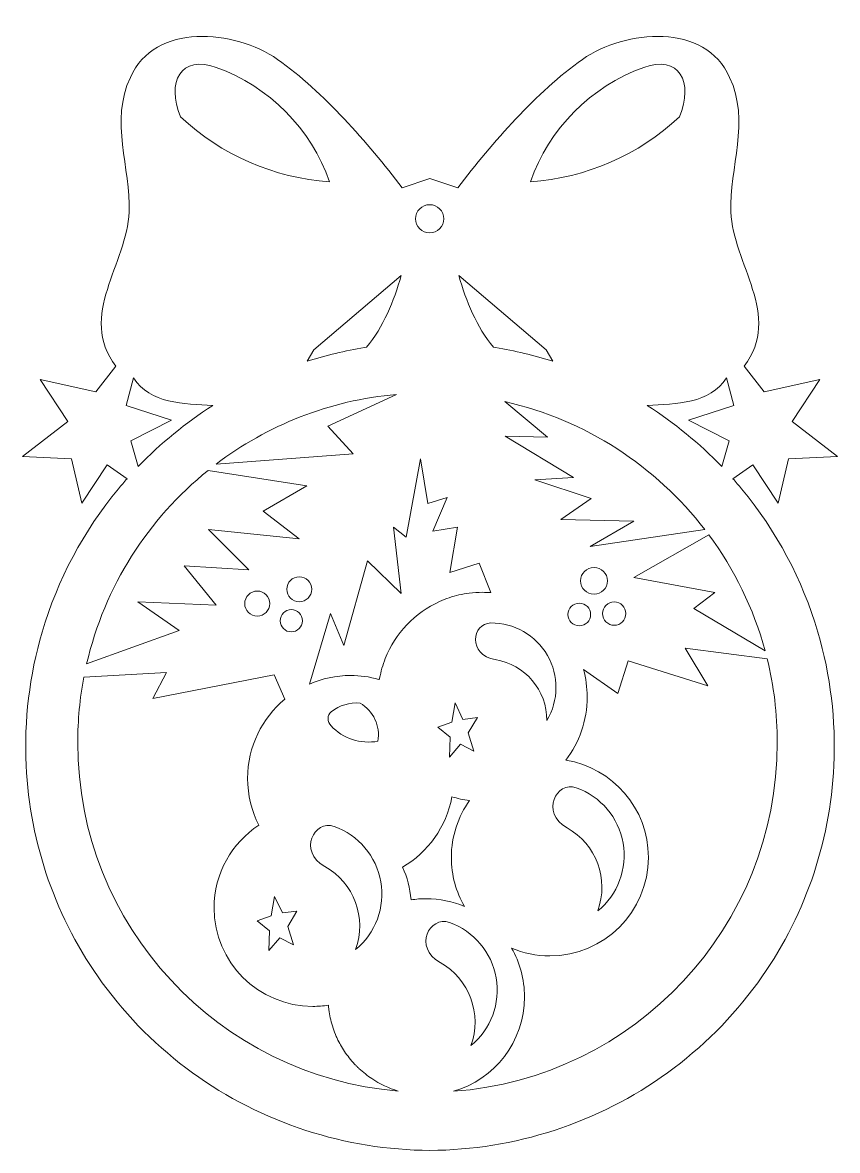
# Model space of a CAD drawing. Header units: centimetres. Extents: x -18.8 to 25.2, y 19.3 to 38.6.
# Drawn here: x -1.2 to 5.94, y 28.7 to 38.59 of the extents above; entities that cross this region are included whole.
import ezdxf

# ---------------------------------------------------------------- set-up
doc = ezdxf.new("R2010")
doc.units = ezdxf.units.CM
doc.header["$MEASUREMENT"] = 0
doc.layers.add('layer 1', color=7, linetype='Continuous')

msp = doc.modelspace()

# ---------------------------------------------------------------- linework, layer by layer
at = {"layer": 'layer 1', "lineweight": 9}
for points, knots in [([(2.37061, 37.21773), (2.37061, 37.21773), (2.61441, 37.1364), (2.61441, 37.1364), (2.61441, 37.1364), (2.91986, 37.53471), (3.30072, 37.97457), (3.70678, 38.26199), (3.70678, 38.26199), (4.08087, 38.52681), (4.78745, 38.58509), (4.99588, 38.10408), (4.99588, 38.10408), (5.17872, 37.72387), (4.99405, 37.30687), (5.00675, 36.92458), (5.00675, 36.92458), (5.02173, 36.4732), (5.46321, 36.01465), (5.1224, 35.57245), (5.1224, 35.57245), (5.1224, 35.57245), (5.29899, 35.34852), (5.29899, 35.34852), (5.29899, 35.34852), (5.29899, 35.34852), (5.7871, 35.45459), (5.7871, 35.45459), (5.7871, 35.45459), (5.7871, 35.45459), (5.54305, 35.08851), (5.54305, 35.08851), (5.54305, 35.08851), (5.54305, 35.08851), (5.9409, 34.78084), (5.9409, 34.78084), (5.9409, 34.78084), (5.9409, 34.78084), (5.5112, 34.75961), (5.5112, 34.75961), (5.5112, 34.75961), (5.5112, 34.75961), (5.42102, 34.3723), (5.42102, 34.3723), (5.42102, 34.3723), (5.42102, 34.3723), (5.19813, 34.70655), (5.19813, 34.70655), (5.19813, 34.70655), (5.19813, 34.70655), (5.02505, 34.58569), (5.02505, 34.58569), (5.02505, 34.58569), (5.05097, 34.55639), (5.07629, 34.52669), (5.10117, 34.49661), (5.10117, 34.49661), (5.40656, 34.12786), (5.63388, 33.7009), (5.76926, 33.24164), (5.76926, 33.24164), (5.88087, 32.86201), (5.92821, 32.46644), (5.90932, 32.07125), (5.90932, 32.07125), (5.87767, 31.38512), (5.6458, 30.72329), (5.24234, 30.1674), (5.24234, 30.1674), (4.79962, 29.55785), (4.1749, 29.10438), (3.45817, 28.87231), (3.45817, 28.87231), (3.10668, 28.75881), (2.73995, 28.69956), (2.37061, 28.69663), (2.37061, 28.69663), (2.00127, 28.69956), (1.63454, 28.75881), (1.28305, 28.87231), (1.28305, 28.87231), (0.56632, 29.10438), (-0.05833, 29.55785), (-0.50112, 30.1674), (-0.50112, 30.1674), (-0.90458, 30.72329), (-1.13645, 31.38512), (-1.1681, 32.07125), (-1.1681, 32.07125), (-1.18698, 32.46644), (-1.13964, 32.86201), (-1.02804, 33.24164), (-1.02804, 33.24164), (-0.89266, 33.7009), (-0.66534, 34.12786), (-0.35995, 34.49661), (-0.35995, 34.49661), (-0.33507, 34.52669), (-0.30968, 34.55639), (-0.28383, 34.58569), (-0.28383, 34.58569), (-0.28383, 34.58569), (-0.4569, 34.70655), (-0.4569, 34.70655), (-0.4569, 34.70655), (-0.4569, 34.70655), (-0.6798, 34.3723), (-0.6798, 34.3723), (-0.6798, 34.3723), (-0.6798, 34.3723), (-0.76998, 34.75961), (-0.76998, 34.75961), (-0.76998, 34.75961), (-0.76998, 34.75961), (-1.19968, 34.78084), (-1.19968, 34.78084), (-1.19968, 34.78084), (-1.19968, 34.78084), (-0.80182, 35.08851), (-0.80182, 35.08851), (-0.80182, 35.08851), (-0.80182, 35.08851), (-1.04588, 35.45459), (-1.04588, 35.45459), (-1.04588, 35.45459), (-1.04588, 35.45459), (-0.55777, 35.34852), (-0.55777, 35.34852), (-0.55777, 35.34852), (-0.55777, 35.34852), (-0.38118, 35.57245), (-0.38118, 35.57245), (-0.38118, 35.57245), (-0.72199, 36.01465), (-0.28051, 36.4732), (-0.26553, 36.92458), (-0.26553, 36.92458), (-0.25283, 37.30687), (-0.4375, 37.72387), (-0.25466, 38.10408), (-0.25466, 38.10408), (-0.04622, 38.58509), (0.66035, 38.52681), (1.03444, 38.26199), (1.03444, 38.26199), (1.44043, 37.97457), (1.82136, 37.53471), (2.12682, 37.1364), (2.12682, 37.1364), (2.12682, 37.1364), (2.37061, 37.21773), (2.37061, 37.21773)], [0, 0, 0, 0, 0.025641, 0.025641, 0.025641, 0.025641, 0.0512821, 0.0512821, 0.0512821, 0.0512821, 0.0769231, 0.0769231, 0.0769231, 0.0769231, 0.1025641, 0.1025641, 0.1025641, 0.1025641, 0.1282051, 0.1282051, 0.1282051, 0.1282051, 0.1538462, 0.1538462, 0.1538462, 0.1538462, 0.1794872, 0.1794872, 0.1794872, 0.1794872, 0.2051282, 0.2051282, 0.2051282, 0.2051282, 0.2307692, 0.2307692, 0.2307692, 0.2307692, 0.2564103, 0.2564103, 0.2564103, 0.2564103, 0.2820513, 0.2820513, 0.2820513, 0.2820513, 0.3076923, 0.3076923, 0.3076923, 0.3076923, 0.3333333, 0.3333333, 0.3333333, 0.3333333, 0.3589744, 0.3589744, 0.3589744, 0.3589744, 0.3846154, 0.3846154, 0.3846154, 0.3846154, 0.4102564, 0.4102564, 0.4102564, 0.4102564, 0.4358974, 0.4358974, 0.4358974, 0.4358974, 0.4615385, 0.4615385, 0.4615385, 0.4615385, 0.4871795, 0.4871795, 0.4871795, 0.4871795, 0.5128205, 0.5128205, 0.5128205, 0.5128205, 0.5384615, 0.5384615, 0.5384615, 0.5384615, 0.5641026, 0.5641026, 0.5641026, 0.5641026, 0.5897436, 0.5897436, 0.5897436, 0.5897436, 0.6153846, 0.6153846, 0.6153846, 0.6153846, 0.6410256, 0.6410256, 0.6410256, 0.6410256, 0.6666667, 0.6666667, 0.6666667, 0.6666667, 0.6923077, 0.6923077, 0.6923077, 0.6923077, 0.7179487, 0.7179487, 0.7179487, 0.7179487, 0.7435897, 0.7435897, 0.7435897, 0.7435897, 0.7692308, 0.7692308, 0.7692308, 0.7692308, 0.7948718, 0.7948718, 0.7948718, 0.7948718, 0.8205128, 0.8205128, 0.8205128, 0.8205128, 0.8461538, 0.8461538, 0.8461538, 0.8461538, 0.8717949, 0.8717949, 0.8717949, 0.8717949, 0.8974359, 0.8974359, 0.8974359, 0.8974359, 0.9230769, 0.9230769, 0.9230769, 0.9230769, 0.9487179, 0.9487179, 0.9487179, 0.9487179, 1, 1, 1, 1]), ([(0.18501, 37.75721), (0.5419, 37.42369), (1.00286, 37.2232), (1.49018, 37.18947), (1.49018, 37.18947), (1.32661, 37.65563), (0.96242, 38.02367), (0.49801, 38.19219), (0.49801, 38.19219), (0.18774, 38.30484), (0.05771, 38.06489), (0.18501, 37.75721)], [0, 0, 0, 0, 0.25, 0.25, 0.25, 0.25, 0.5, 0.5, 0.5, 0.5, 1, 1, 1, 1]), ([(4.55622, 37.75721), (4.19925, 37.42369), (3.73843, 37.2232), (3.25104, 37.18947), (3.25104, 37.18947), (3.41468, 37.65563), (3.7788, 38.02367), (4.24321, 38.19219), (4.24321, 38.19219), (4.55348, 38.30484), (4.68352, 38.06489), (4.55622, 37.75721)], [0, 0, 0, 0, 0.25, 0.25, 0.25, 0.25, 0.5, 0.5, 0.5, 0.5, 1, 1, 1, 1]), ([(2.24416, 36.8648), (2.24416, 36.89756), (2.25718, 36.92901), (2.28036, 36.95219), (2.28036, 36.95219), (2.30354, 36.97537), (2.335, 36.98839), (2.36781, 36.98839), (2.36781, 36.98839), (2.40057, 36.98839), (2.43201, 36.97537), (2.45519, 36.95219), (2.45519, 36.95219), (2.47838, 36.92901), (2.4914, 36.89756), (2.4914, 36.8648), (2.4914, 36.8648), (2.4914, 36.83198), (2.47838, 36.8006), (2.45519, 36.77735), (2.45519, 36.77735), (2.43201, 36.75417), (2.40057, 36.74114), (2.36781, 36.74114), (2.36781, 36.74114), (2.335, 36.74114), (2.30354, 36.75417), (2.28036, 36.77735), (2.28036, 36.77735), (2.25718, 36.8006), (2.24416, 36.83198), (2.24416, 36.8648)], [0, 0, 0, 0, 0.1111111, 0.1111111, 0.1111111, 0.1111111, 0.2222222, 0.2222222, 0.2222222, 0.2222222, 0.3333333, 0.3333333, 0.3333333, 0.3333333, 0.4444444, 0.4444444, 0.4444444, 0.4444444, 0.5555556, 0.5555556, 0.5555556, 0.5555556, 0.6666667, 0.6666667, 0.6666667, 0.6666667, 0.7777778, 0.7777778, 0.7777778, 0.7777778, 1, 1, 1, 1]), ([(1.29366, 35.61523), (1.29366, 35.61523), (1.35318, 35.71558), (1.35318, 35.71558), (1.35318, 35.71558), (1.35318, 35.71558), (2.11888, 36.36712), (2.11888, 36.36712), (2.11888, 36.36712), (2.05207, 36.14169), (1.96422, 35.91789), (1.81322, 35.73856), (1.81322, 35.73856), (1.81322, 35.73856), (1.79766, 35.73609), (1.79766, 35.73609), (1.79766, 35.73609), (1.62693, 35.70815), (1.45847, 35.66778), (1.29366, 35.61523)], [0, 0, 0, 0, 0.1666667, 0.1666667, 0.1666667, 0.1666667, 0.3333333, 0.3333333, 0.3333333, 0.3333333, 0.5, 0.5, 0.5, 0.5, 0.6666667, 0.6666667, 0.6666667, 0.6666667, 1, 1, 1, 1]), ([(3.44756, 35.61523), (3.44756, 35.61523), (3.38804, 35.71558), (3.38804, 35.71558), (3.38804, 35.71558), (3.38804, 35.71558), (2.62235, 36.36712), (2.62235, 36.36712), (2.62235, 36.36712), (2.68915, 36.14169), (2.777, 35.91789), (2.928, 35.73856), (2.928, 35.73856), (2.928, 35.73856), (2.94356, 35.73609), (2.94356, 35.73609), (2.94356, 35.73609), (3.1143, 35.70815), (3.28275, 35.66778), (3.44756, 35.61523)], [0, 0, 0, 0, 0.1666667, 0.1666667, 0.1666667, 0.1666667, 0.3333333, 0.3333333, 0.3333333, 0.3333333, 0.5, 0.5, 0.5, 0.5, 0.6666667, 0.6666667, 0.6666667, 0.6666667, 1, 1, 1, 1]), ([(0.46657, 35.22727), (0.21489, 35.24531), (-0.08204, 35.24004), (-0.2288, 35.47054), (-0.2288, 35.47054), (-0.2288, 35.47054), (-0.29249, 35.22649), (-0.29249, 35.22649), (-0.29249, 35.22649), (-0.29249, 35.22649), (0.10543, 35.09913), (0.10543, 35.09913), (0.10543, 35.09913), (0.10543, 35.09913), (-0.25003, 34.91876), (-0.25003, 34.91876), (-0.25003, 34.91876), (-0.25003, 34.91876), (-0.18537, 34.69261), (-0.18537, 34.69261), (-0.18537, 34.69261), (0.00991, 34.8961), (0.22876, 35.07562), (0.46657, 35.22727)], [0, 0, 0, 0, 0.1428571, 0.1428571, 0.1428571, 0.1428571, 0.2857143, 0.2857143, 0.2857143, 0.2857143, 0.4285714, 0.4285714, 0.4285714, 0.4285714, 0.5714286, 0.5714286, 0.5714286, 0.5714286, 0.7142857, 0.7142857, 0.7142857, 0.7142857, 1, 1, 1, 1]), ([(4.27466, 35.22727), (4.52633, 35.24531), (4.82326, 35.24004), (4.97002, 35.47054), (4.97002, 35.47054), (4.97002, 35.47054), (5.03371, 35.22649), (5.03371, 35.22649), (5.03371, 35.22649), (5.03371, 35.22649), (4.63579, 35.09913), (4.63579, 35.09913), (4.63579, 35.09913), (4.63579, 35.09913), (4.99125, 34.91876), (4.99125, 34.91876), (4.99125, 34.91876), (4.99125, 34.91876), (4.92659, 34.69261), (4.92659, 34.69261), (4.92659, 34.69261), (4.73131, 34.8961), (4.51246, 35.07562), (4.27466, 35.22727)], [0, 0, 0, 0, 0.1428571, 0.1428571, 0.1428571, 0.1428571, 0.2857143, 0.2857143, 0.2857143, 0.2857143, 0.4285714, 0.4285714, 0.4285714, 0.4285714, 0.5714286, 0.5714286, 0.5714286, 0.5714286, 0.7142857, 0.7142857, 0.7142857, 0.7142857, 1, 1, 1, 1]), ([(0.49657, 34.71402), (0.49657, 34.71402), (1.69674, 34.80322), (1.69674, 34.80322), (1.69674, 34.80322), (1.69674, 34.80322), (1.47563, 35.04634), (1.47563, 35.04634), (1.47563, 35.04634), (1.47563, 35.04634), (2.07776, 35.32506), (2.07776, 35.32506), (2.07776, 35.32506), (1.48686, 35.27332), (0.94361, 35.05372), (0.49657, 34.71402)], [0, 0, 0, 0, 0.2, 0.2, 0.2, 0.2, 0.4, 0.4, 0.4, 0.4, 0.6, 0.6, 0.6, 0.6, 1, 1, 1, 1]), ([(4.77906, 34.13975), (4.77906, 34.13975), (3.77484, 33.99261), (3.77484, 33.99261), (3.77484, 33.99261), (3.77484, 33.99261), (4.15796, 34.21361), (4.15796, 34.21361), (4.15796, 34.21361), (4.15796, 34.21361), (3.51685, 34.22836), (3.51685, 34.22836), (3.51685, 34.22836), (3.51685, 34.22836), (3.78222, 34.41261), (3.78222, 34.41261), (3.78222, 34.41261), (3.78222, 34.41261), (3.28847, 34.57473), (3.28847, 34.57473), (3.28847, 34.57473), (3.28847, 34.57473), (3.62735, 34.59685), (3.62735, 34.59685), (3.62735, 34.59685), (3.62735, 34.59685), (3.03048, 34.95785), (3.03048, 34.95785), (3.03048, 34.95785), (3.03048, 34.95785), (3.39897, 34.9506), (3.39897, 34.9506), (3.39897, 34.9506), (3.39897, 34.9506), (3.02767, 35.26138), (3.02767, 35.26138), (3.02767, 35.26138), (3.73539, 35.10136), (4.35017, 34.69658), (4.77906, 34.13975)], [0, 0, 0, 0, 0.0909091, 0.0909091, 0.0909091, 0.0909091, 0.1818182, 0.1818182, 0.1818182, 0.1818182, 0.2727273, 0.2727273, 0.2727273, 0.2727273, 0.3636364, 0.3636364, 0.3636364, 0.3636364, 0.4545455, 0.4545455, 0.4545455, 0.4545455, 0.5454545, 0.5454545, 0.5454545, 0.5454545, 0.6363636, 0.6363636, 0.6363636, 0.6363636, 0.7272727, 0.7272727, 0.7272727, 0.7272727, 0.8181818, 0.8181818, 0.8181818, 0.8181818, 1, 1, 1, 1]), ([(1.31339, 32.78553), (1.424, 32.83399), (1.54609, 32.86079), (1.67462, 32.86079), (1.67462, 32.86079), (1.75832, 32.86079), (1.83932, 32.84944), (1.92173, 32.8265), (1.92173, 32.8265), (1.92816, 32.82849), (1.92875, 32.83212), (1.92945, 32.83574), (1.92945, 32.83574), (1.94034, 32.89521), (1.95649, 32.95339), (1.97873, 33.00957), (1.97873, 33.00957), (2.02204, 33.11925), (2.08678, 33.22039), (2.16813, 33.30573), (2.16813, 33.30573), (2.24948, 33.39094), (2.34711, 33.46047), (2.45433, 33.50894), (2.45433, 33.50894), (2.50911, 33.53363), (2.56612, 33.55294), (2.62453, 33.56641), (2.62453, 33.56641), (2.65438, 33.57331), (2.68446, 33.57847), (2.71478, 33.58256), (2.71478, 33.58256), (2.75353, 33.58771), (2.79251, 33.58935), (2.83149, 33.58982), (2.83149, 33.58982), (2.85572, 33.58982), (2.87983, 33.58888), (2.90347, 33.58701), (2.90347, 33.58701), (2.90347, 33.58701), (2.80211, 33.84523), (2.80211, 33.84523), (2.80211, 33.84523), (2.80211, 33.84523), (2.54411, 33.76412), (2.54411, 33.76412), (2.54411, 33.76412), (2.54411, 33.76412), (2.61048, 34.16199), (2.61048, 34.16199), (2.61048, 34.16199), (2.61048, 34.16199), (2.39674, 34.12523), (2.39674, 34.12523), (2.39674, 34.12523), (2.39674, 34.12523), (2.52199, 34.41998), (2.52199, 34.41998), (2.52199, 34.41998), (2.52199, 34.41998), (2.35261, 34.36836), (2.35261, 34.36836), (2.35261, 34.36836), (2.35261, 34.36836), (2.28624, 34.75897), (2.28624, 34.75897), (2.28624, 34.75897), (2.28624, 34.75897), (2.16099, 34.07361), (2.16099, 34.07361), (2.16099, 34.07361), (2.16099, 34.07361), (2.05037, 34.16199), (2.05037, 34.16199), (2.05037, 34.16199), (2.05037, 34.16199), (2.11674, 33.57987), (2.11674, 33.57987), (2.11674, 33.57987), (2.11674, 33.57987), (1.82199, 33.86724), (1.82199, 33.86724), (1.82199, 33.86724), (1.82199, 33.86724), (1.61562, 33.123), (1.61562, 33.123), (1.61562, 33.123), (1.61562, 33.123), (1.49775, 33.403), (1.49775, 33.403), (1.49775, 33.403), (1.49775, 33.403), (1.31339, 32.78553), (1.31339, 32.78553)], [0, 0, 0, 0, 0.04, 0.04, 0.04, 0.04, 0.08, 0.08, 0.08, 0.08, 0.12, 0.12, 0.12, 0.12, 0.16, 0.16, 0.16, 0.16, 0.2, 0.2, 0.2, 0.2, 0.24, 0.24, 0.24, 0.24, 0.28, 0.28, 0.28, 0.28, 0.32, 0.32, 0.32, 0.32, 0.36, 0.36, 0.36, 0.36, 0.4, 0.4, 0.4, 0.4, 0.44, 0.44, 0.44, 0.44, 0.48, 0.48, 0.48, 0.48, 0.52, 0.52, 0.52, 0.52, 0.56, 0.56, 0.56, 0.56, 0.6, 0.6, 0.6, 0.6, 0.64, 0.64, 0.64, 0.64, 0.68, 0.68, 0.68, 0.68, 0.72, 0.72, 0.72, 0.72, 0.76, 0.76, 0.76, 0.76, 0.8, 0.8, 0.8, 0.8, 0.84, 0.84, 0.84, 0.84, 0.88, 0.88, 0.88, 0.88, 0.92, 0.92, 0.92, 0.92, 1, 1, 1, 1]), ([(-0.63817, 32.96217), (-0.48179, 33.64214), (-0.09913, 34.2355), (0.42563, 34.65866), (0.42563, 34.65866), (0.42563, 34.65866), (1.29138, 34.52311), (1.29138, 34.52311), (1.29138, 34.52311), (1.29138, 34.52311), (0.90814, 34.3021), (0.90814, 34.3021), (0.90814, 34.3021), (0.90814, 34.3021), (1.22513, 34.05886), (1.22513, 34.05886), (1.22513, 34.05886), (1.22513, 34.05886), (0.42926, 34.13998), (0.42926, 34.13998), (0.42926, 34.13998), (0.42926, 34.13998), (0.78289, 33.78624), (0.78289, 33.78624), (0.78289, 33.78624), (0.78289, 33.78624), (0.21552, 33.82311), (0.21552, 33.82311), (0.21552, 33.82311), (0.21552, 33.82311), (0.49552, 33.47674), (0.49552, 33.47674), (0.49552, 33.47674), (0.49552, 33.47674), (-0.18985, 33.50624), (-0.18985, 33.50624), (-0.18985, 33.50624), (-0.18985, 33.50624), (0.17127, 33.25562), (0.17127, 33.25562), (0.17127, 33.25562), (0.17127, 33.25562), (-0.63817, 32.96217), (-0.63817, 32.96217)], [0, 0, 0, 0, 0.0833333, 0.0833333, 0.0833333, 0.0833333, 0.1666667, 0.1666667, 0.1666667, 0.1666667, 0.25, 0.25, 0.25, 0.25, 0.3333333, 0.3333333, 0.3333333, 0.3333333, 0.4166667, 0.4166667, 0.4166667, 0.4166667, 0.5, 0.5, 0.5, 0.5, 0.5833333, 0.5833333, 0.5833333, 0.5833333, 0.6666667, 0.6666667, 0.6666667, 0.6666667, 0.75, 0.75, 0.75, 0.75, 0.8333333, 0.8333333, 0.8333333, 0.8333333, 1, 1, 1, 1]), ([(5.30675, 33.07793), (5.20573, 33.44959), (5.03647, 33.79314), (4.81336, 34.09445), (4.81336, 34.09445), (4.81336, 34.09445), (4.15796, 33.71987), (4.15796, 33.71987), (4.15796, 33.71987), (4.15796, 33.71987), (4.86545, 33.58724), (4.86545, 33.58724), (4.86545, 33.58724), (4.86545, 33.58724), (4.68121, 33.44725), (4.68121, 33.44725), (4.68121, 33.44725), (4.68121, 33.44725), (5.30675, 33.07793), (5.30675, 33.07793)], [0, 0, 0, 0, 0.1666667, 0.1666667, 0.1666667, 0.1666667, 0.3333333, 0.3333333, 0.3333333, 0.3333333, 0.5, 0.5, 0.5, 0.5, 0.6666667, 0.6666667, 0.6666667, 0.6666667, 1, 1, 1, 1]), ([(1.11615, 33.61674), (1.11615, 33.67691), (1.16496, 33.72561), (1.22513, 33.72561), (1.22513, 33.72561), (1.28529, 33.72561), (1.33411, 33.67691), (1.33411, 33.61674), (1.33411, 33.61674), (1.33411, 33.55646), (1.28529, 33.50777), (1.22513, 33.50777), (1.22513, 33.50777), (1.16496, 33.50777), (1.11615, 33.55646), (1.11615, 33.61674)], [0, 0, 0, 0, 0.2, 0.2, 0.2, 0.2, 0.4, 0.4, 0.4, 0.4, 0.6, 0.6, 0.6, 0.6, 1, 1, 1, 1]), ([(3.69021, 33.69049), (3.69021, 33.75545), (3.74289, 33.80813), (3.80785, 33.80813), (3.80785, 33.80813), (3.87282, 33.80813), (3.92561, 33.75545), (3.92561, 33.69049), (3.92561, 33.69049), (3.92561, 33.62552), (3.87282, 33.57285), (3.80785, 33.57285), (3.80785, 33.57285), (3.74289, 33.57285), (3.69021, 33.62552), (3.69021, 33.69049)], [0, 0, 0, 0, 0.2, 0.2, 0.2, 0.2, 0.4, 0.4, 0.4, 0.4, 0.6, 0.6, 0.6, 0.6, 1, 1, 1, 1]), ([(0.74719, 33.49149), (0.74719, 33.55201), (0.79611, 33.60106), (0.85663, 33.60106), (0.85663, 33.60106), (0.91704, 33.60106), (0.96608, 33.55201), (0.96608, 33.49149), (0.96608, 33.49149), (0.96608, 33.43109), (0.91704, 33.38205), (0.85663, 33.38205), (0.85663, 33.38205), (0.79611, 33.38205), (0.74719, 33.43109), (0.74719, 33.49149)], [0, 0, 0, 0, 0.2, 0.2, 0.2, 0.2, 0.4, 0.4, 0.4, 0.4, 0.6, 0.6, 0.6, 0.6, 1, 1, 1, 1]), ([(1.0575, 33.34049), (1.0575, 33.39422), (1.10117, 33.43788), (1.15501, 33.43788), (1.15501, 33.43788), (1.20886, 33.43788), (1.25252, 33.39422), (1.25252, 33.34049), (1.25252, 33.34049), (1.25252, 33.28665), (1.20886, 33.24298), (1.15501, 33.24298), (1.15501, 33.24298), (1.10117, 33.24298), (1.0575, 33.28665), (1.0575, 33.34049)], [0, 0, 0, 0, 0.2, 0.2, 0.2, 0.2, 0.4, 0.4, 0.4, 0.4, 0.6, 0.6, 0.6, 0.6, 1, 1, 1, 1]), ([(3.57971, 33.39562), (3.57971, 33.45052), (3.62419, 33.495), (3.67909, 33.495), (3.67909, 33.495), (3.73399, 33.495), (3.77847, 33.45052), (3.77847, 33.39562), (3.77847, 33.39562), (3.77847, 33.34072), (3.73399, 33.29624), (3.67909, 33.29624), (3.67909, 33.29624), (3.62419, 33.29624), (3.57971, 33.34072), (3.57971, 33.39562)], [0, 0, 0, 0, 0.2, 0.2, 0.2, 0.2, 0.4, 0.4, 0.4, 0.4, 0.6, 0.6, 0.6, 0.6, 1, 1, 1, 1]), ([(3.88276, 33.40311), (3.88276, 33.45942), (3.92842, 33.50507), (3.98472, 33.50507), (3.98472, 33.50507), (4.04102, 33.50507), (4.08668, 33.45942), (4.08668, 33.40311), (4.08668, 33.40311), (4.08668, 33.34681), (4.04102, 33.30104), (3.98472, 33.30104), (3.98472, 33.30104), (3.92842, 33.30104), (3.88276, 33.34681), (3.88276, 33.40311)], [0, 0, 0, 0, 0.2, 0.2, 0.2, 0.2, 0.4, 0.4, 0.4, 0.4, 0.6, 0.6, 0.6, 0.6, 1, 1, 1, 1]), ([(2.90336, 33.32117), (3.10774, 33.32317), (3.29737, 33.21465), (3.39921, 33.03731), (3.39921, 33.03731), (3.50105, 32.86009), (3.49929, 32.64155), (3.39464, 32.46596), (3.39464, 32.46596), (3.39558, 32.73098), (3.20396, 32.95737), (2.94257, 33.00021), (2.94257, 33.00021), (2.70073, 33.03989), (2.73784, 33.31965), (2.90336, 33.32117)], [0, 0, 0, 0, 0.2, 0.2, 0.2, 0.2, 0.4, 0.4, 0.4, 0.4, 0.6, 0.6, 0.6, 0.6, 1, 1, 1, 1]), ([(5.32501, 33.00735), (5.32501, 33.00735), (4.60746, 33.10088), (4.60746, 33.10088), (4.60746, 33.10088), (4.60746, 33.10088), (4.80646, 32.76926), (4.80646, 32.76926), (4.80646, 32.76926), (4.80646, 32.76926), (4.10646, 32.99038), (4.10646, 32.99038), (4.10646, 32.99038), (4.10646, 32.99038), (4.01797, 32.703), (4.01797, 32.703), (4.01797, 32.703), (4.01797, 32.703), (3.71643, 32.91172), (3.71643, 32.91172), (3.71643, 32.91172), (3.73691, 32.83586), (3.7478, 32.75591), (3.7478, 32.67362), (3.7478, 32.67362), (3.7478, 32.46456), (3.6778, 32.27189), (3.56028, 32.11819), (3.56028, 32.11819), (3.97091, 32.0517), (4.2845, 31.6955), (4.2845, 31.26602), (4.2845, 31.26602), (4.2845, 30.78914), (3.89798, 30.40262), (3.4211, 30.40262), (3.4211, 30.40262), (3.30182, 30.40262), (3.18827, 30.42673), (3.08526, 30.47027), (3.08526, 30.47027), (3.15749, 30.34444), (3.19881, 30.19847), (3.19881, 30.04279), (3.19881, 30.04279), (3.19881, 29.64948), (2.9352, 29.31786), (2.57525, 29.21497), (2.57525, 29.21497), (4.16229, 29.33085), (5.41386, 30.65511), (5.41386, 32.27177), (5.41386, 32.27177), (5.41386, 32.52508), (5.38319, 32.77113), (5.32501, 33.00735)], [0, 0, 0, 0, 0.0666667, 0.0666667, 0.0666667, 0.0666667, 0.1333333, 0.1333333, 0.1333333, 0.1333333, 0.2, 0.2, 0.2, 0.2, 0.2666667, 0.2666667, 0.2666667, 0.2666667, 0.3333333, 0.3333333, 0.3333333, 0.3333333, 0.4, 0.4, 0.4, 0.4, 0.4666667, 0.4666667, 0.4666667, 0.4666667, 0.5333333, 0.5333333, 0.5333333, 0.5333333, 0.6, 0.6, 0.6, 0.6, 0.6666667, 0.6666667, 0.6666667, 0.6666667, 0.7333333, 0.7333333, 0.7333333, 0.7333333, 0.8, 0.8, 0.8, 0.8, 0.8666667, 0.8666667, 0.8666667, 0.8666667, 1, 1, 1, 1]), ([(-0.6624, 32.84733), (-0.6624, 32.84733), (0.06077, 32.88713), (0.06077, 32.88713), (0.06077, 32.88713), (0.06077, 32.88713), (-0.05711, 32.65876), (-0.05711, 32.65876), (-0.05711, 32.65876), (-0.05711, 32.65876), (1.00401, 32.86513), (1.00401, 32.86513), (1.00401, 32.86513), (1.00401, 32.86513), (1.09812, 32.65255), (1.09812, 32.65255), (1.09812, 32.65255), (0.89901, 32.48715), (0.77235, 32.23771), (0.77235, 31.95864), (0.77235, 31.95864), (0.77235, 31.8108), (0.80794, 31.67127), (0.87103, 31.54801), (0.87103, 31.54801), (0.6347, 31.39362), (0.47866, 31.12696), (0.47866, 30.8239), (0.47866, 30.8239), (0.47866, 30.34655), (0.86565, 29.95956), (1.343, 29.95956), (1.343, 29.95956), (1.38959, 29.95956), (1.43548, 29.9633), (1.47996, 29.97045), (1.47996, 29.97045), (1.48089, 29.95722), (1.4823, 29.94411), (1.48405, 29.93112), (1.48405, 29.93112), (1.49037, 29.88301), (1.50044, 29.83525), (1.51484, 29.78889), (1.51484, 29.78889), (1.52268, 29.76372), (1.53158, 29.73879), (1.54176, 29.71433), (1.54176, 29.71433), (1.54656, 29.70274), (1.55171, 29.69115), (1.55698, 29.67956), (1.55698, 29.67956), (1.57524, 29.63976), (1.59736, 29.60184), (1.62136, 29.5652), (1.62136, 29.5652), (1.6477, 29.52575), (1.67708, 29.48876), (1.70939, 29.45434), (1.70939, 29.45434), (1.71149, 29.452), (1.71372, 29.44955), (1.71594, 29.44732), (1.71594, 29.44732), (1.71863, 29.44452), (1.72121, 29.44182), (1.7239, 29.43924), (1.7239, 29.43924), (1.72648, 29.43655), (1.72905, 29.43386), (1.73174, 29.4314), (1.73174, 29.4314), (1.73409, 29.42895), (1.73654, 29.42649), (1.73912, 29.42414), (1.73912, 29.42414), (1.74205, 29.42122), (1.74497, 29.41841), (1.74801, 29.4156), (1.74801, 29.4156), (1.76604, 29.39863), (1.78477, 29.38236), (1.80444, 29.3669), (1.80444, 29.3669), (1.82246, 29.35262), (1.84084, 29.33928), (1.85969, 29.32664), (1.85969, 29.32664), (1.93063, 29.27923), (2.00882, 29.24212), (2.09239, 29.21731), (2.09239, 29.21731), (0.51951, 29.34759), (-0.71637, 30.66541), (-0.71637, 32.27177), (-0.71637, 32.27177), (-0.71637, 32.46865), (-0.69775, 32.6611), (-0.6624, 32.84733)], [0, 0, 0, 0, 0.0384615, 0.0384615, 0.0384615, 0.0384615, 0.0769231, 0.0769231, 0.0769231, 0.0769231, 0.1153846, 0.1153846, 0.1153846, 0.1153846, 0.1538462, 0.1538462, 0.1538462, 0.1538462, 0.1923077, 0.1923077, 0.1923077, 0.1923077, 0.2307692, 0.2307692, 0.2307692, 0.2307692, 0.2692308, 0.2692308, 0.2692308, 0.2692308, 0.3076923, 0.3076923, 0.3076923, 0.3076923, 0.3461538, 0.3461538, 0.3461538, 0.3461538, 0.3846154, 0.3846154, 0.3846154, 0.3846154, 0.4230769, 0.4230769, 0.4230769, 0.4230769, 0.4615385, 0.4615385, 0.4615385, 0.4615385, 0.5, 0.5, 0.5, 0.5, 0.5384615, 0.5384615, 0.5384615, 0.5384615, 0.5769231, 0.5769231, 0.5769231, 0.5769231, 0.6153846, 0.6153846, 0.6153846, 0.6153846, 0.6538462, 0.6538462, 0.6538462, 0.6538462, 0.6923077, 0.6923077, 0.6923077, 0.6923077, 0.7307692, 0.7307692, 0.7307692, 0.7307692, 0.7692308, 0.7692308, 0.7692308, 0.7692308, 0.8076923, 0.8076923, 0.8076923, 0.8076923, 0.8461538, 0.8461538, 0.8461538, 0.8461538, 0.8846154, 0.8846154, 0.8846154, 0.8846154, 0.9230769, 0.9230769, 0.9230769, 0.9230769, 1, 1, 1, 1]), ([(1.50512, 32.54275), (1.57653, 32.59906), (1.66678, 32.6261), (1.75749, 32.61826), (1.75749, 32.61826), (1.87432, 32.55083), (1.93683, 32.41774), (1.91412, 32.28476), (1.91412, 32.28476), (1.76311, 32.25667), (1.60825, 32.30724), (1.50325, 32.41926), (1.50325, 32.41926), (1.46884, 32.4559), (1.46767, 32.51314), (1.50512, 32.54275)], [0, 0, 0, 0, 0.2, 0.2, 0.2, 0.2, 0.4, 0.4, 0.4, 0.4, 0.6, 0.6, 0.6, 0.6, 1, 1, 1, 1]), ([(2.63706, 32.25924), (2.63706, 32.25924), (2.54095, 32.14582), (2.54095, 32.14582), (2.54095, 32.14582), (2.54095, 32.14582), (2.54751, 32.31859), (2.54751, 32.31859), (2.54751, 32.31859), (2.54751, 32.31859), (2.43829, 32.40779), (2.43829, 32.40779), (2.43829, 32.40779), (2.43829, 32.40779), (2.56144, 32.4525), (2.56144, 32.4525), (2.56144, 32.4525), (2.56144, 32.4525), (2.59012, 32.62118), (2.59012, 32.62118), (2.59012, 32.62118), (2.59012, 32.62118), (2.65953, 32.47603), (2.65953, 32.47603), (2.65953, 32.47603), (2.65953, 32.47603), (2.78654, 32.49113), (2.78654, 32.49113), (2.78654, 32.49113), (2.78654, 32.49113), (2.70624, 32.35663), (2.70624, 32.35663), (2.70624, 32.35663), (2.70624, 32.35663), (2.7561, 32.19732), (2.7561, 32.19732), (2.7561, 32.19732), (2.7561, 32.19732), (2.63706, 32.25924), (2.63706, 32.25924)], [0, 0, 0, 0, 0.0909091, 0.0909091, 0.0909091, 0.0909091, 0.1818182, 0.1818182, 0.1818182, 0.1818182, 0.2727273, 0.2727273, 0.2727273, 0.2727273, 0.3636364, 0.3636364, 0.3636364, 0.3636364, 0.4545455, 0.4545455, 0.4545455, 0.4545455, 0.5454545, 0.5454545, 0.5454545, 0.5454545, 0.6363636, 0.6363636, 0.6363636, 0.6363636, 0.7272727, 0.7272727, 0.7272727, 0.7272727, 0.8181818, 0.8181818, 0.8181818, 0.8181818, 1, 1, 1, 1]), ([(3.6524, 31.87612), (3.86649, 31.80038), (4.02323, 31.61508), (4.06221, 31.39127), (4.06221, 31.39127), (4.10119, 31.16746), (4.01633, 30.94002), (3.84027, 30.79651), (3.84027, 30.79651), (3.942, 31.07276), (3.82798, 31.38191), (3.57128, 31.526), (3.57128, 31.526), (3.33389, 31.65933), (3.47892, 31.93734), (3.6524, 31.87612)], [0, 0, 0, 0, 0.2, 0.2, 0.2, 0.2, 0.4, 0.4, 0.4, 0.4, 0.6, 0.6, 0.6, 0.6, 1, 1, 1, 1]), ([(2.71607, 31.76445), (2.61622, 31.62328), (2.55769, 31.45144), (2.55769, 31.26602), (2.55769, 31.26602), (2.55769, 31.10964), (2.59925, 30.96296), (2.67194, 30.83654), (2.67194, 30.83654), (2.56904, 30.87985), (2.4562, 30.90374), (2.33786, 30.90374), (2.33786, 30.90374), (2.29244, 30.90374), (2.24796, 30.90022), (2.20442, 30.89343), (2.20442, 30.89343), (2.19646, 30.9948), (2.17082, 31.09149), (2.13067, 31.17999), (2.13067, 31.17999), (2.3532, 31.3105), (2.51497, 31.53408), (2.56249, 31.79745), (2.56249, 31.79745), (2.61177, 31.78224), (2.66316, 31.77112), (2.71607, 31.76445)], [0, 0, 0, 0, 0.125, 0.125, 0.125, 0.125, 0.25, 0.25, 0.25, 0.25, 0.375, 0.375, 0.375, 0.375, 0.5, 0.5, 0.5, 0.5, 0.625, 0.625, 0.625, 0.625, 0.75, 0.75, 0.75, 0.75, 1, 1, 1, 1]), ([(1.53006, 31.53712), (1.74427, 31.46139), (1.90089, 31.27609), (1.93987, 31.05228), (1.93987, 31.05228), (1.97885, 30.82847), (1.89398, 30.60115), (1.71793, 30.45752), (1.71793, 30.45752), (1.81965, 30.73377), (1.70564, 31.04292), (1.44894, 31.18701), (1.44894, 31.18701), (1.21155, 31.32034), (1.35658, 31.59834), (1.53006, 31.53712)], [0, 0, 0, 0, 0.2, 0.2, 0.2, 0.2, 0.4, 0.4, 0.4, 0.4, 0.6, 0.6, 0.6, 0.6, 1, 1, 1, 1]), ([(1.05434, 30.56169), (1.05434, 30.56169), (0.95812, 30.44815), (0.95812, 30.44815), (0.95812, 30.44815), (0.95812, 30.44815), (0.9648, 30.62104), (0.9648, 30.62104), (0.9648, 30.62104), (0.9648, 30.62104), (0.85546, 30.71013), (0.85546, 30.71013), (0.85546, 30.71013), (0.85546, 30.71013), (0.97861, 30.75496), (0.97861, 30.75496), (0.97861, 30.75496), (0.97861, 30.75496), (1.00728, 30.92363), (1.00728, 30.92363), (1.00728, 30.92363), (1.00728, 30.92363), (1.0767, 30.77848), (1.0767, 30.77848), (1.0767, 30.77848), (1.0767, 30.77848), (1.2037, 30.79358), (1.2037, 30.79358), (1.2037, 30.79358), (1.2037, 30.79358), (1.1234, 30.65897), (1.1234, 30.65897), (1.1234, 30.65897), (1.1234, 30.65897), (1.17327, 30.49966), (1.17327, 30.49966), (1.17327, 30.49966), (1.17327, 30.49966), (1.05434, 30.56169), (1.05434, 30.56169)], [0, 0, 0, 0, 0.0909091, 0.0909091, 0.0909091, 0.0909091, 0.1818182, 0.1818182, 0.1818182, 0.1818182, 0.2727273, 0.2727273, 0.2727273, 0.2727273, 0.3636364, 0.3636364, 0.3636364, 0.3636364, 0.4545455, 0.4545455, 0.4545455, 0.4545455, 0.5454545, 0.5454545, 0.5454545, 0.5454545, 0.6363636, 0.6363636, 0.6363636, 0.6363636, 0.7272727, 0.7272727, 0.7272727, 0.7272727, 0.8181818, 0.8181818, 0.8181818, 0.8181818, 1, 1, 1, 1]), ([(2.54048, 30.69491), (2.7547, 30.61917), (2.91132, 30.43387), (2.9503, 30.21006), (2.9503, 30.21006), (2.98928, 29.98625), (2.90441, 29.75881), (2.72836, 29.6153), (2.72836, 29.6153), (2.83008, 29.89155), (2.71607, 30.20069), (2.45948, 30.34479), (2.45948, 30.34479), (2.22198, 30.47812), (2.36701, 30.75613), (2.54048, 30.69491)], [0, 0, 0, 0, 0.2, 0.2, 0.2, 0.2, 0.4, 0.4, 0.4, 0.4, 0.6, 0.6, 0.6, 0.6, 1, 1, 1, 1])]:
    msp.add_open_spline(points, degree=3, knots=knots, dxfattribs=at)

doc.saveas('drawing.dxf')
